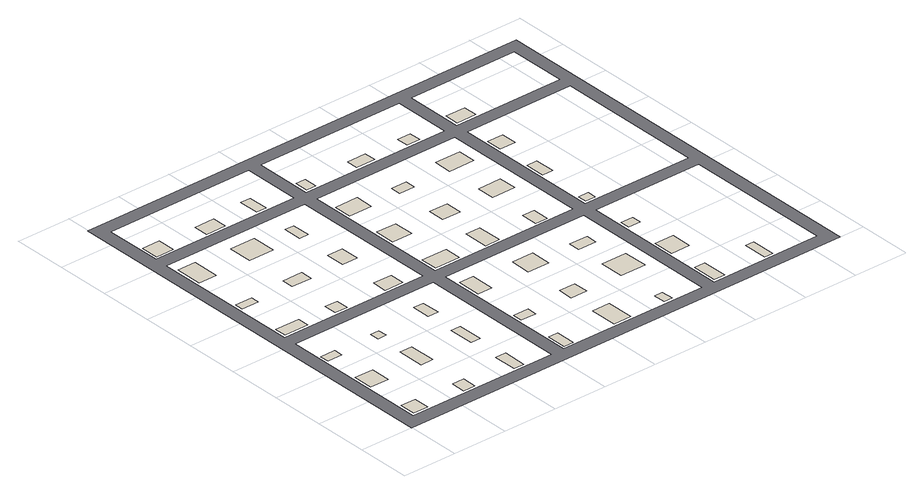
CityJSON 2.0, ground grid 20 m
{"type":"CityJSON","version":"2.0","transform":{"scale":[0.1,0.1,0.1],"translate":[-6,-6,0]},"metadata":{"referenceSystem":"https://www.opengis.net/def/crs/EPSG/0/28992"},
"CityObjects":{
"building1":{"type":"Building","attributes":{"roofType":"Flat","yearOfConstruction":2000,"function":"Residential","storeysAboveGround":5},"geometry":[{"type":"MultiSurface","lod":"0","boundaries":[[[0,1,2,3]]]}]},
"building2":{"type":"Building","attributes":{"roofType":"Hipped","yearOfConstruction":1953,"function":"Residential","storeysAboveGround":2},"geometry":[{"type":"MultiSurface","lod":"0","boundaries":[[[4,5,6,7]]]}]},
"building3":{"type":"Building","attributes":{"roofType":"Flat","yearOfConstruction":1993,"function":"Residential","storeysAboveGround":5},"geometry":[{"type":"MultiSurface","lod":"0","boundaries":[[[8,9,10,11]]]}]},
"building4":{"type":"Building","attributes":{"roofType":"Pyramidal","yearOfConstruction":1986,"function":"Residential","storeysAboveGround":2},"geometry":[{"type":"MultiSurface","lod":"0","boundaries":[[[12,13,14,15]]]}]},
"building5":{"type":"Building","attributes":{"roofType":"Gabled","yearOfConstruction":1979,"function":"Residential","storeysAboveGround":1},"geometry":[{"type":"MultiSurface","lod":"0","boundaries":[[[16,17,18,19]]]}]},
"building6":{"type":"Building","attributes":{"roofType":"Gabled","yearOfConstruction":2003,"function":"Residential","storeysAboveGround":3},"geometry":[{"type":"MultiSurface","lod":"0","boundaries":[[[20,21,22,23]]]}]},
"building7":{"type":"Building","attributes":{"roofType":"Flat","yearOfConstruction":1963,"function":"Residential","storeysAboveGround":2},"geometry":[{"type":"MultiSurface","lod":"0","boundaries":[[[24,25,26,27]]]}]},
"building8":{"type":"Building","attributes":{"roofType":"Shed","yearOfConstruction":1966,"function":"Residential","storeysAboveGround":2},"geometry":[{"type":"MultiSurface","lod":"0","boundaries":[[[28,29,30,31]]]}]},
"building9":{"type":"Building","attributes":{"roofType":"Flat","yearOfConstruction":2010,"function":"Residential","storeysAboveGround":4},"geometry":[{"type":"MultiSurface","lod":"0","boundaries":[[[32,33,34,35]]]}]},
"building10":{"type":"Building","attributes":{"roofType":"Gabled","yearOfConstruction":1961,"function":"Residential","storeysAboveGround":3},"geometry":[{"type":"MultiSurface","lod":"0","boundaries":[[[36,37,38,39]]]}]},
"building11":{"type":"Building","attributes":{"roofType":"Gabled","yearOfConstruction":1959,"function":"Residential","storeysAboveGround":3},"geometry":[{"type":"MultiSurface","lod":"0","boundaries":[[[40,41,42,43]]]}]},
"building12":{"type":"Building","attributes":{"roofType":"Shed","yearOfConstruction":1954,"function":"Residential","storeysAboveGround":1},"geometry":[{"type":"MultiSurface","lod":"0","boundaries":[[[44,45,46,47]]]}]},
"building13":{"type":"Building","attributes":{"roofType":"Gabled","yearOfConstruction":1949,"function":"Industrial","storeysAboveGround":1},"geometry":[{"type":"MultiSurface","lod":"0","boundaries":[[[48,49,50,51]]]}]},
"building14":{"type":"Building","attributes":{"roofType":"Flat","yearOfConstruction":1972,"function":"Residential","storeysAboveGround":2},"geometry":[{"type":"MultiSurface","lod":"0","boundaries":[[[52,53,54,55]]]}]},
"building15":{"type":"Building","attributes":{"roofType":"Flat","yearOfConstruction":1989,"function":"Residential","storeysAboveGround":5},"geometry":[{"type":"MultiSurface","lod":"0","boundaries":[[[56,57,58,59]]]}]},
"building16":{"type":"Building","attributes":{"roofType":"Gabled","yearOfConstruction":1960,"function":"Industrial","storeysAboveGround":1},"geometry":[{"type":"MultiSurface","lod":"0","boundaries":[[[60,61,62,63]]]}]},
"building17":{"type":"Building","attributes":{"roofType":"Flat","yearOfConstruction":1946,"function":"Residential","storeysAboveGround":1},"geometry":[{"type":"MultiSurface","lod":"0","boundaries":[[[64,65,66,67]]]}]},
"building18":{"type":"Building","attributes":{"roofType":"Flat","yearOfConstruction":1960,"function":"Residential","storeysAboveGround":4},"geometry":[{"type":"MultiSurface","lod":"0","boundaries":[[[68,69,70,71]]]}]},
"building19":{"type":"Building","attributes":{"roofType":"Flat","yearOfConstruction":1949,"function":"Industrial","storeysAboveGround":5},"geometry":[{"type":"MultiSurface","lod":"0","boundaries":[[[72,73,74,75]]]}]},
"building20":{"type":"Building","attributes":{"roofType":"Flat","yearOfConstruction":2013,"function":"Residential","storeysAboveGround":3},"geometry":[{"type":"MultiSurface","lod":"0","boundaries":[[[76,77,78,79]]]}]},
"building21":{"type":"Building","attributes":{"roofType":"Flat","yearOfConstruction":1978,"function":"Residential","storeysAboveGround":2},"geometry":[{"type":"MultiSurface","lod":"0","boundaries":[[[80,81,82,83]]]}]},
"building22":{"type":"Building","attributes":{"roofType":"Flat","yearOfConstruction":1961,"function":"Residential","storeysAboveGround":4},"geometry":[{"type":"MultiSurface","lod":"0","boundaries":[[[84,85,86,87]]]}]},
"building23":{"type":"Building","attributes":{"roofType":"Hipped","yearOfConstruction":2011,"function":"Residential","storeysAboveGround":2},"geometry":[{"type":"MultiSurface","lod":"0","boundaries":[[[88,89,90,91]]]}]},
"building24":{"type":"Building","attributes":{"roofType":"Flat","yearOfConstruction":1987,"function":"Residential","storeysAboveGround":5},"geometry":[{"type":"MultiSurface","lod":"0","boundaries":[[[92,93,94,95]]]}]},
"building25":{"type":"Building","attributes":{"roofType":"Flat","yearOfConstruction":1967,"function":"Residential","storeysAboveGround":5},"geometry":[{"type":"MultiSurface","lod":"0","boundaries":[[[96,97,98,99]]]}]},
"building26":{"type":"Building","attributes":{"roofType":"Flat","yearOfConstruction":2014,"function":"Residential","storeysAboveGround":5},"geometry":[{"type":"MultiSurface","lod":"0","boundaries":[[[100,101,102,103]]]}]},
"building27":{"type":"Building","attributes":{"roofType":"Flat","yearOfConstruction":1997,"function":"Residential","storeysAboveGround":4},"geometry":[{"type":"MultiSurface","lod":"0","boundaries":[[[104,105,106,107]]]}]},
"building28":{"type":"Building","attributes":{"roofType":"Flat","yearOfConstruction":1976,"function":"Residential","storeysAboveGround":5},"geometry":[{"type":"MultiSurface","lod":"0","boundaries":[[[108,109,110,111]]]}]},
"building29":{"type":"Building","attributes":{"roofType":"Hipped","yearOfConstruction":1965,"function":"Residential","storeysAboveGround":3},"geometry":[{"type":"MultiSurface","lod":"0","boundaries":[[[112,113,114,115]]]}]},
"building30":{"type":"Building","attributes":{"roofType":"Flat","yearOfConstruction":1955,"function":"Residential","storeysAboveGround":5},"geometry":[{"type":"MultiSurface","lod":"0","boundaries":[[[116,117,118,119]]]}]},
"building31":{"type":"Building","attributes":{"roofType":"Hipped","yearOfConstruction":1956,"function":"Residential","storeysAboveGround":2},"geometry":[{"type":"MultiSurface","lod":"0","boundaries":[[[120,121,122,123]]]}]},
"building32":{"type":"Building","attributes":{"roofType":"Pyramidal","yearOfConstruction":1983,"function":"Residential","storeysAboveGround":3},"geometry":[{"type":"MultiSurface","lod":"0","boundaries":[[[124,125,126,127]]]}]},
"building33":{"type":"Building","attributes":{"roofType":"Pyramidal","yearOfConstruction":1945,"function":"Residential","storeysAboveGround":3},"geometry":[{"type":"MultiSurface","lod":"0","boundaries":[[[128,129,130,131]]]}]},
"building34":{"type":"Building","attributes":{"roofType":"Hipped","yearOfConstruction":2012,"function":"Residential","storeysAboveGround":3},"geometry":[{"type":"MultiSurface","lod":"0","boundaries":[[[132,133,134,135]]]}]},
"building35":{"type":"Building","attributes":{"roofType":"Pyramidal","yearOfConstruction":1972,"function":"Residential","storeysAboveGround":1},"geometry":[{"type":"MultiSurface","lod":"0","boundaries":[[[136,137,138,139]]]}]},
"building36":{"type":"Building","attributes":{"roofType":"Flat","yearOfConstruction":1975,"function":"Residential","storeysAboveGround":2},"geometry":[{"type":"MultiSurface","lod":"0","boundaries":[[[140,141,142,143]]]}]},
"building37":{"type":"Building","attributes":{"roofType":"Pyramidal","yearOfConstruction":2010,"function":"Residential","storeysAboveGround":1},"geometry":[{"type":"MultiSurface","lod":"0","boundaries":[[[144,145,146,147]]]}]},
"building38":{"type":"Building","attributes":{"roofType":"Flat","yearOfConstruction":1990,"function":"Residential","storeysAboveGround":5},"geometry":[{"type":"MultiSurface","lod":"0","boundaries":[[[148,149,150,151]]]}]},
"building39":{"type":"Building","attributes":{"roofType":"Gabled","yearOfConstruction":1978,"function":"Residential","storeysAboveGround":2},"geometry":[{"type":"MultiSurface","lod":"0","boundaries":[[[152,153,154,155]]]}]},
"building40":{"type":"Building","attributes":{"roofType":"Gabled","yearOfConstruction":1951,"function":"Residential","storeysAboveGround":3},"geometry":[{"type":"MultiSurface","lod":"0","boundaries":[[[156,157,158,159]]]}]},
"building41":{"type":"Building","attributes":{"roofType":"Gabled","yearOfConstruction":1958,"function":"Residential","storeysAboveGround":2},"geometry":[{"type":"MultiSurface","lod":"0","boundaries":[[[160,161,162,163]]]}]},
"building42":{"type":"Building","attributes":{"roofType":"Flat","yearOfConstruction":1984,"function":"Residential","storeysAboveGround":5},"geometry":[{"type":"MultiSurface","lod":"0","boundaries":[[[164,165,166,167]]]}]},
"building43":{"type":"Building","attributes":{"roofType":"Flat","yearOfConstruction":1953,"function":"Residential","storeysAboveGround":3},"geometry":[{"type":"MultiSurface","lod":"0","boundaries":[[[168,169,170,171]]]}]},
"building44":{"type":"Building","attributes":{"roofType":"Flat","yearOfConstruction":1974,"function":"Residential","storeysAboveGround":5},"geometry":[{"type":"MultiSurface","lod":"0","boundaries":[[[172,173,174,175]]]}]},
"building45":{"type":"Building","attributes":{"roofType":"Pyramidal","yearOfConstruction":1971,"function":"Residential","storeysAboveGround":1},"geometry":[{"type":"MultiSurface","lod":"0","boundaries":[[[176,177,178,179]]]}]},
"building46":{"type":"Building","attributes":{"roofType":"Flat","yearOfConstruction":1981,"function":"Residential","storeysAboveGround":2},"geometry":[{"type":"MultiSurface","lod":"0","boundaries":[[[180,181,182,183]]]}]},
"building47":{"type":"Building","attributes":{"roofType":"Pyramidal","yearOfConstruction":1991,"function":"Industrial","storeysAboveGround":1},"geometry":[{"type":"MultiSurface","lod":"0","boundaries":[[[184,185,186,187]]]}]},
"building48":{"type":"Building","attributes":{"roofType":"Hipped","yearOfConstruction":1980,"function":"Residential","storeysAboveGround":1},"geometry":[{"type":"MultiSurface","lod":"0","boundaries":[[[188,189,190,191]]]}]},
"building49":{"type":"Building","attributes":{"roofType":"Hipped","yearOfConstruction":2005,"function":"Residential","storeysAboveGround":2},"geometry":[{"type":"MultiSurface","lod":"0","boundaries":[[[192,193,194,195]]]}]},
"building50":{"type":"Building","attributes":{"roofType":"Pyramidal","yearOfConstruction":2008,"function":"Residential","storeysAboveGround":2},"geometry":[{"type":"MultiSurface","lod":"0","boundaries":[[[196,197,198,199]]]}]},
"road1":{"type":"Road","geometry":[{"type":"MultiSurface","lod":"1","boundaries":[[[200,201,202,203],[204,205,206,207],[208,209,210,211],[212,213,214,215],[216,217,218,219],[220,221,222,223],[224,225,226,227],[228,229,230,231],[232,233,234,235],[236,237,238,239]]]}]}
},
"vertices":[
[115,60,0],[115,118,0],[60,118,0],[60,60,0],
[129,260,0],[129,333,0],[60,333,0],[60,260,0],
[115,460,0],[115,493,0],[60,493,0],[60,460,0],
[304,60,0],[304,113,0],[260,113,0],[260,60,0],
[150,660,0],[150,703,0],[60,703,0],[60,660,0],
[124,860,0],[124,891,0],[60,891,0],[60,860,0],
[306,260,0],[306,358,0],[260,358,0],[260,260,0],
[292,460,0],[292,494,0],[260,494,0],[260,460,0],
[128,1060,0],[128,1159,0],[60,1159,0],[60,1060,0],
[126,1260,0],[126,1324,0],[60,1324,0],[60,1260,0],
[307,660,0],[307,706,0],[260,706,0],[260,660,0],
[499,60,0],[499,145,0],[460,145,0],[460,60,0],
[335,860,0],[335,903,0],[260,903,0],[260,860,0],
[497,260,0],[497,353,0],[460,353,0],[460,260,0],
[499,460,0],[499,528,0],[460,528,0],[460,460,0],
[354,1060,0],[354,1148,0],[260,1148,0],[260,1060,0],
[335,1260,0],[335,1314,0],[260,1314,0],[260,1260,0],
[530,660,0],[530,715,0],[460,715,0],[460,660,0],
[696,60,0],[696,133,0],[660,133,0],[660,60,0],
[518,860,0],[518,928,0],[460,928,0],[460,860,0],
[718,260,0],[718,295,0],[660,295,0],[660,260,0],
[494,1060,0],[494,1126,0],[460,1126,0],[460,1060,0],
[714,460,0],[714,548,0],[660,548,0],[660,460,0],
[498,1260,0],[498,1334,0],[460,1334,0],[460,1260,0],
[755,660,0],[755,722,0],[660,722,0],[660,660,0],
[926,60,0],[926,160,0],[860,160,0],[860,60,0],
[736,860,0],[736,935,0],[660,935,0],[660,860,0],
[921,260,0],[921,315,0],[860,315,0],[860,260,0],
[746,1060,0],[746,1126,0],[660,1126,0],[660,1060,0],
[941,460,0],[941,534,0],[860,534,0],[860,460,0],
[696,1260,0],[696,1310,0],[660,1310,0],[660,1260,0],
[915,660,0],[915,751,0],[860,751,0],[860,660,0],
[1091,60,0],[1091,105,0],[1060,105,0],[1060,60,0],
[930,860,0],[930,921,0],[860,921,0],[860,860,0],
[1155,260,0],[1155,350,0],[1060,350,0],[1060,260,0],
[918,1060,0],[918,1098,0],[860,1098,0],[860,1060,0],
[1129,460,0],[1129,501,0],[1060,501,0],[1060,460,0],
[931,1260,0],[931,1304,0],[860,1304,0],[860,1260,0],
[1106,660,0],[1106,720,0],[1060,720,0],[1060,660,0],
[1300,60,0],[1300,152,0],[1260,152,0],[1260,60,0],
[1147,860,0],[1147,926,0],[1060,926,0],[1060,860,0],
[1331,260,0],[1331,336,0],[1260,336,0],[1260,260,0],
[1306,460,0],[1306,495,0],[1260,495,0],[1260,460,0],
[1156,1060,0],[1156,1126,0],[1060,1126,0],[1060,1060,0],
[1111,1260,0],[1111,1304,0],[1060,1304,0],[1060,1260,0],
[1298,660,0],[1298,692,0],[1260,692,0],[1260,660,0],
[1493,60,0],[1493,148,0],[1460,148,0],[1460,60,0],
[1299,860,0],[1299,934,0],[1260,934,0],[1260,860,0],
[1320,1060,0],[1320,1117,0],[1260,1117,0],[1260,1060,0],
[1335,1260,0],[1335,1312,0],[1260,1312,0],[1260,1260,0],
[1710,0,0],[1710,1510,0],[0,1510,0],[0,0,0],[50,600,0],[600,600,0],[600,50,0],[50,50,0],[50,1200,0],[600,1200,0],[600,650,0],[50,650,0],[50,1460,0],[600,1460,0],[600,1250,0],[50,1250,0],[650,600,0],[1200,600,0],[1200,50,0],[650,50,0],[650,1200,0],[1200,1200,0],[1200,650,0],[650,650,0],[650,1460,0],[1200,1460,0],[1200,1250,0],[650,1250,0],[1250,600,0],[1660,600,0],[1660,50,0],[1250,50,0],[1250,1200,0],[1660,1200,0],[1660,650,0],[1250,650,0],[1250,1460,0],[1660,1460,0],[1660,1250,0],[1250,1250,0]
]}
